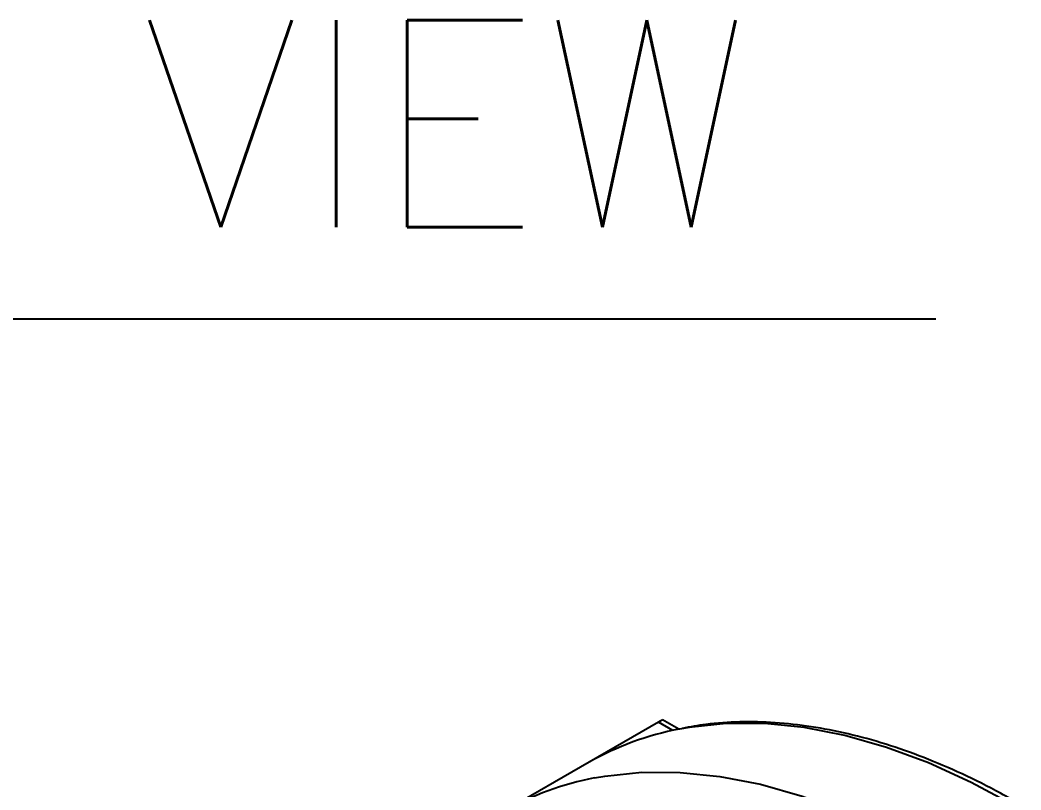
# Model space of a CAD drawing. Extents: x 8 to 113, y 0 to 87.
# Drawn here: x 78.046 to 81.671, y 20.689 to 23.475 of the extents above; entities that cross this region are included whole.
import ezdxf
from ezdxf.enums import TextEntityAlignment as Align

# ---------------------------------------------------------------- set-up
doc = ezdxf.new("R2010")
doc.units = 0
doc.header["$MEASUREMENT"] = 0
doc.layers.add('OBJECT', color=7, linetype='CONTINUOUS')
doc.styles.get("Standard").update_dxf_attribs({"font": 'SIMPLEX'})

msp = doc.modelspace()

# ---------------------------------------------------------------- linework, layer by layer
at = {"layer": 'OBJECT', "color": 1}
msp.add_line((70.3767, 22.3936), (81.363, 22.3936), dxfattribs=at)
at = {"layer": 'OBJECT'}
for p, q in [((80.3577, 20.9347), (80.1067, 20.7898)), ((80.4098, 20.9046), (80.3577, 20.9347)), ((80.4314, 20.9091), (80.373, 20.9428)), ((80.1067, 20.7898), (79.8012, 20.6134))]:
    msp.add_line(p, q, dxfattribs=at)
at = {"layer": 'OBJECT', "flags": 128}
for points in [[(81.6458, 20.6337), (81.4907, 20.7169), (81.3363, 20.7869), (81.1836, 20.8434), (81.0331, 20.8862), (80.8858, 20.9149), (80.7422, 20.9294), (80.6033, 20.9298), (80.4696, 20.9158), (80.4337, 20.9095)], [(80.1263, 20.7328), (80.1641, 20.7395), (80.2978, 20.7534), (80.4368, 20.7531), (80.5803, 20.7385), (80.7276, 20.7098), (80.8781, 20.6671), (81.0309, 20.6106), (81.1852, 20.5405), (81.3404, 20.4574)]]:
    msp.add_lwpolyline(points, dxfattribs=at)
at = {"layer": 'OBJECT'}
for centre, radius, start, end in [((80.6325, 19.8598), 1.0683, 100.7273, 119.4868), ((80.327, 19.6837), 1.0681, 100.8272, 119.4881)]:
    msp.add_arc(centre, radius, start, end, dxfattribs=at)
msp.add_ellipse((80.3245, 20.913), major_axis=(0.0485, 0.0297), ratio=0.027575, start_param=0.014954, end_param=0.80027, dxfattribs=at)
msp.add_open_spline([(81.6708, 20.6362), (81.6463, 20.6501), (81.5752, 20.6903), (81.4575, 20.7489), (81.3185, 20.8084), (81.1806, 20.8568), (81.0445, 20.8941), (80.9107, 20.92), (80.7798, 20.9345), (80.6526, 20.937), (80.5403, 20.9302), (80.4726, 20.9175), (80.4443, 20.9122)], degree=3, knots=[0, 0, 0, 0, 0.057095, 0.165488, 0.27391, 0.382317, 0.490678, 0.598951, 0.707087, 0.815025, 0.922711, 1, 1, 1, 1], dxfattribs=at)

# ---------------------------------------------------------------- texts
at = {"layer": 'OBJECT', "color": 1}
msp.add_text('NE ISOMETRIC VIEW', height=0.75, dxfattribs=at).set_placement((75.8637, 22.725), align=Align.CENTER)

doc.saveas('drawing.dxf')
